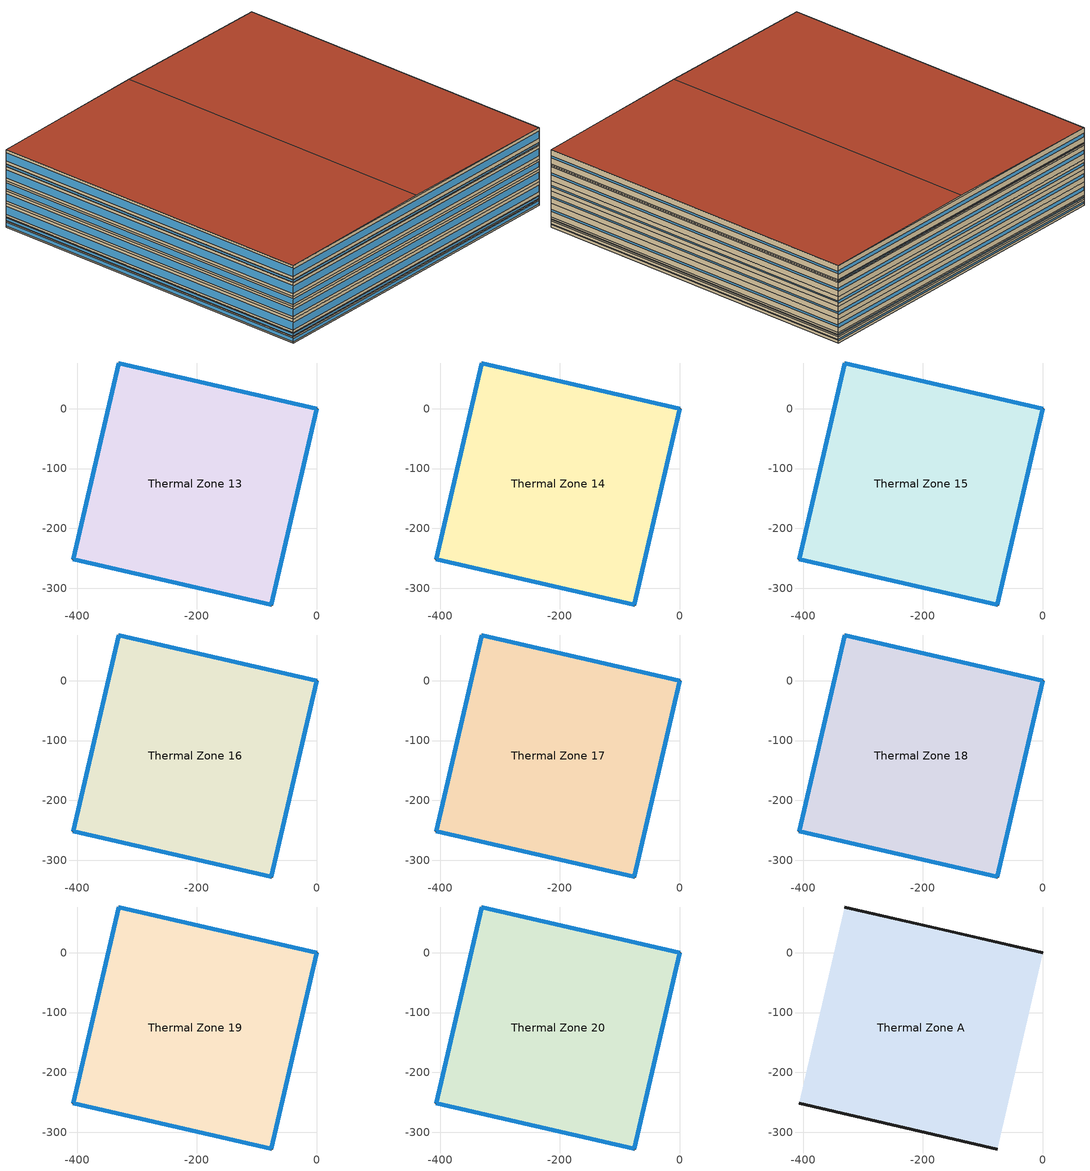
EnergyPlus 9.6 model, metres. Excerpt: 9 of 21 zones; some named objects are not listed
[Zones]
Thermal Zone 13
 floor to Thermal Zone 12 (Interior Floor): 0,0 -75.76,-328.14 -406.6,-251.76 -330.85,76.38 z126.13
 wall outside (Ext Wall): -406.6,-251.76 -75.76,-328.14 0,0 -330.85,76.38 -406.6,-251.76 z126.13:132.42
 window (Ext Window): -406.59,-251.76 -75.77,-328.14 z127.7:130.85; -0.01,0 -330.84,76.38 z128.52:130.03; -75.75,-328.13 0,-0.01 z128.87:129.68; -330.85,76.37 -406.6,-251.75 z127.45:131.1
Thermal Zone 14
 floor to Thermal Zone 13 (Interior Floor): 0,0 -75.76,-328.14 -406.6,-251.76 -330.85,76.38 z132.42
 wall outside (Ext Wall): -406.6,-251.76 -75.76,-328.14 0,0 -330.85,76.38 -406.6,-251.76 z132.42:136.54
 window (Ext Window): -406.59,-251.76 -75.77,-328.14 z133.45:135.51; -0.01,0 -330.84,76.38 z133.99:134.97; -75.75,-328.13 0,-0.01 z134.21:134.75; -330.85,76.37 -406.6,-251.75 z133.29:135.67
Thermal Zone 15
 floor to Thermal Zone 14 (Interior Floor): 0,0 -75.76,-328.14 -406.6,-251.76 -330.85,76.38 z136.54
 wall outside (Ext Wall): -406.6,-251.76 -75.76,-328.14 0,0 -330.85,76.38 -406.6,-251.76 z136.54:150.37
 window (Ext Window): -406.59,-251.76 -75.77,-328.14 z140:146.91; -0.01,0 -330.84,76.38 z141.8:145.11; -75.75,-328.13 0,-0.01 z142.56:144.35; -330.85,76.37 -406.6,-251.75 z139.44:147.47
Thermal Zone 16
 floor to Thermal Zone 15 (Interior Floor): 0,0 -75.76,-328.14 -406.6,-251.76 -330.85,76.38 z150.37
 wall outside (Ext Wall): -406.6,-251.76 -75.76,-328.14 0,0 -330.85,76.38 -406.6,-251.76 z150.37:163
 window (Ext Window): -406.59,-251.76 -75.77,-328.14 z153.53:159.84; -0.01,0 -330.84,76.38 z155.17:158.2; -75.75,-328.13 0,-0.01 z155.86:157.51; -330.85,76.37 -406.6,-251.75 z153.02:160.35
Thermal Zone 17
 floor to Thermal Zone 16 (Interior Floor): 0,0 -75.76,-328.14 -406.6,-251.76 -330.85,76.38 z163
 wall outside (Ext Wall): -406.6,-251.76 -75.76,-328.14 0,0 -330.85,76.38 -406.6,-251.76 z163:173.28
 window (Ext Window): -406.59,-251.76 -75.77,-328.14 z165.57:170.71; -0.01,0 -330.84,76.38 z166.91:169.37; -75.75,-328.13 0,-0.01 z167.47:168.81; -330.85,76.37 -406.6,-251.75 z165.16:171.12
Thermal Zone 18
 floor to Thermal Zone 17 (Interior Floor): 0,0 -75.76,-328.14 -406.6,-251.76 -330.85,76.38 z173.28
 wall outside (Ext Wall): -406.6,-251.76 -75.76,-328.14 0,0 -330.85,76.38 -406.6,-251.76 z173.28:187.52
 window (Ext Window): -406.59,-251.76 -75.77,-328.14 z176.84:183.96; -0.01,0 -330.84,76.38 z178.69:182.11; -75.75,-328.13 0,-0.01 z179.47:181.33; -330.85,76.37 -406.6,-251.75 z176.27:184.53
Thermal Zone 19
 floor to Thermal Zone 18 (Interior Floor): 0,0 -75.76,-328.14 -406.6,-251.76 -330.85,76.38 z187.52
 wall outside (Ext Wall): -406.6,-251.76 -75.76,-328.14 0,0 -330.85,76.38 -406.6,-251.76 z187.52:190.61
 window (Ext Window): -406.59,-251.76 -75.77,-328.14 z188.29:189.84; -0.01,0 -330.84,76.38 z188.69:189.44; -75.75,-328.13 0,-0.01 z188.86:189.27; -330.85,76.37 -406.6,-251.75 z188.17:189.96
Thermal Zone 20
 floor to Thermal Zone 19 (Interior Floor): 0,0 -75.76,-328.14 -406.6,-251.76 -330.85,76.38 z190.61
 wall outside (Ext Wall): -406.6,-251.76 -75.76,-328.14 0,0 -330.85,76.38 -406.6,-251.76 z190.61:205.05
 window (Ext Window): -406.59,-251.76 -75.77,-328.14 z194.22:201.44; -0.01,0 -330.84,76.38 z196.1:199.56; -75.75,-328.13 0,-0.01 z196.89:198.77; -330.85,76.37 -406.6,-251.75 z193.64:202.02
Thermal Zone A
 floor to Thermal Zone 20 (Interior Floor): 0,0 -75.76,-328.14 -406.6,-251.76 -330.85,76.38 z205.05
 wall outside (Ext Wall): -165.43,38.19,206.42 0,0,205.05 -330.85,76.38,205.05; -406.6,-251.76,205.05 -75.76,-328.14,205.05 -241.19,-289.95,206.42
 roof outside (Ext Roof): -165.43,38.19,206.42 -241.19,-289.95,206.42 -75.76,-328.14,205.05 0,0,205.05; -330.85,76.38,205.05 -406.6,-251.76,205.05 -241.19,-289.95,206.42 -165.43,38.19,206.42
[Building]
Building 1: North Axis {deg}=-0
[Site:Location]
Washington Dc Dulles IntL Ar: Latitude {deg}=38.98; Longitude {deg}=-77.47; Time Zone {hr}=-5; Elevation {m}=82
[SizingPeriod:DesignDay] Month=7; Day of Month=21; Day Type=SummerDesignDay; Daily Dry-Bulb Temperature Range {deltaC}=14.4; Dry-Bulb Temperature Range Modifier Type=DefaultMultipliers; Barometric Pressure {Pa}=86790; Wind Speed {m/s}=5; Wind Direction {deg}=340; Rain Indicator=No; Snow Indicator=No; Daylight Saving Time Indicator=No; Solar Model Indicator=ASHRAETau; ASHRAE Clear Sky Optical Depth for Beam Irradiance (taub)=0.339; ASHRAE Clear Sky Optical Depth for Diffuse Irradiance (taud)=2.366; Begin Environment Reset Mode=FullResetAtBeginEnvironment
Name | Maximum Dry-Bulb Temperature {C} | Humidity Condition Type | Wetbulb or DewPoint at Maximum Dry-Bulb {C} | Enthalpy at Maximum Dry-Bulb {J/kg}
SALT-LAKE-CITY-IAP Ann Clg .4% Condns DB=>MWB | 36.5 | Wetbulb | 17.1
SALT-LAKE-CITY-IAP Ann Clg .4% Condns DP=>MDB | 22.5 | Dewpoint | 15.6
SALT-LAKE-CITY-IAP Ann Clg .4% Condns Enth=>MDB | 30.8 | Enthalpy |  | 59300
SALT-LAKE-CITY-IAP Ann Clg .4% Condns WB=>MDB | 31.2 | Wetbulb | 19
[Material] Thermal Absorptance=0.9
Name | Roughness | Thickness m | Conductivity W/m-K | Density kg/m3 | Specific Heat J/kg-K | Solar Absorptance | Visible Absorptance
wall concrete | MediumRough | 0.398 | 0.5 | 2243 | 837 | 0.65 | 0.65
roof concrete | MediumRough | 0.401 | 0.5 | 2243 | 837 | 0.65 | 0.65
Wall Insulation [37] | MediumRough | 0.0681 | 0.0432 | 91 | 837 | 0.5 | 0.5
Roof Insulation [25] | MediumRough | 0.263 | 0.049 | 265 | 836.8 | 0.7 | 0.7
F16 Acoustic tile | MediumSmooth | 0.0191 | 0.06 | 368 | 590 | 0.3 | 0.3
M11 100mm lightweight concrete | MediumRough | 0.1016 | 0.53 | 1280 | 840 | 0.5 | 0.5
[Material:AirGap]
F05 Ceiling air space resistance: Thermal Resistance m2-K/W=0.18
[WindowMaterial:SimpleGlazingSystem]
Window Material Simple Glazing System: U-Factor W/m2-K=1.51; Solar Heat Gain Coefficient=0.25
[Construction]
Ext Roof: roof concrete, Roof Insulation [25]
Ext Wall: wall concrete, Wall Insulation [37]
Ext Window: Window Material Simple Glazing System
Interior Floor: F16 Acoustic tile, F05 Ceiling air space resistance, M11 100mm lightweight concrete
[Zone]
Thermal Zone 13: 193, 0, 0, 126.13, , 1, , , , , , Yes
Thermal Zone 14: 193, 0, 0, 132.42, , 1, , , , , , Yes
Thermal Zone 15: 193, 0, 0, 136.54, , 1, , , , , , Yes
Thermal Zone 16: 193, 0, 0, 150.37, , 1, , , , , , Yes
Thermal Zone 17: 193, 0, 0, 163, , 1, , , , , , Yes
Thermal Zone 18: 193, 0, 0, 173.28, , 1, , , , , , Yes
Thermal Zone 19: 193, 0, 0, 187.52, , 1, , , , , , Yes
Thermal Zone 20: 193, 0, 0, 190.61, , 1, , , , , , Yes
Thermal Zone A: 193, 0, 0, 205.05, , 1, , , , , , No
[ZoneControl:Thermostat] Temperature Difference Between Cutout And Setpoint deltaC=0
Name | Zone or ZoneList | Control Type Schedule | Control 1
Thermal Zone 13 Thermostat | Thermal Zone 13 | Thermal Zone 13 Thermostat Schedule | Thermostat Setpoint Dual Setpoint 13
Thermal Zone 14 Thermostat | Thermal Zone 14 | Thermal Zone 14 Thermostat Schedule | Thermostat Setpoint Dual Setpoint 14
Thermal Zone 15 Thermostat | Thermal Zone 15 | Thermal Zone 15 Thermostat Schedule | Thermostat Setpoint Dual Setpoint 15
Thermal Zone 16 Thermostat | Thermal Zone 16 | Thermal Zone 16 Thermostat Schedule | Thermostat Setpoint Dual Setpoint 16
Thermal Zone 17 Thermostat | Thermal Zone 17 | Thermal Zone 17 Thermostat Schedule | Thermostat Setpoint Dual Setpoint 17
Thermal Zone 18 Thermostat | Thermal Zone 18 | Thermal Zone 18 Thermostat Schedule | Thermostat Setpoint Dual Setpoint 18
Thermal Zone 19 Thermostat | Thermal Zone 19 | Thermal Zone 19 Thermostat Schedule | Thermostat Setpoint Dual Setpoint 19
Thermal Zone 20 Thermostat | Thermal Zone 20 | Thermal Zone 20 Thermostat Schedule | Thermostat Setpoint Dual Setpoint 20
[ThermostatSetpoint:DualSetpoint]
Name | Heating Setpoint Temperature Schedule | Cooling Setpoint Temperature Schedule
Thermostat Setpoint Dual Setpoint 13 | HtgSetp 13 | ClgSetp 13
Thermostat Setpoint Dual Setpoint 14 | HtgSetp 14 | ClgSetp 14
Thermostat Setpoint Dual Setpoint 15 | HtgSetp 15 | ClgSetp 15
Thermostat Setpoint Dual Setpoint 16 | HtgSetp 16 | ClgSetp 16
Thermostat Setpoint Dual Setpoint 17 | HtgSetp 17 | ClgSetp 17
Thermostat Setpoint Dual Setpoint 18 | HtgSetp 18 | ClgSetp 18
Thermostat Setpoint Dual Setpoint 19 | HtgSetp 19 | ClgSetp 19
Thermostat Setpoint Dual Setpoint 20 | HtgSetp 20 | ClgSetp 20
[Zone equipment]
Thermal Zone 13: VRF Zone Terminal 13
Thermal Zone 14: VRF Zone Terminal 14
Thermal Zone 15: VRF Zone Terminal 15
Thermal Zone 16: VRF Zone Terminal 16
Thermal Zone 17: VRF Zone Terminal 17
Thermal Zone 18: VRF Zone Terminal 18
Thermal Zone 19: VRF Zone Terminal 19
Thermal Zone 20: VRF Zone Terminal 20
[Sizing:Zone] Zone Cooling Design Supply Air Temperature Input Method=SupplyAirTemperature; Zone Cooling Design Supply Air Temperature C=13.8; Zone Cooling Design Supply Air Temperature Difference deltaC=11.11; Zone Heating Design Supply Air Temperature Input Method=SupplyAirTemperature; Zone Heating Design Supply Air Temperature C=47.1; Zone Heating Design Supply Air Temperature Difference deltaC=11.11; Zone Cooling Design Supply Air Humidity Ratio kgWater/kgDryAir=0.0085; Zone Heating Design Supply Air Humidity Ratio kgWater/kgDryAir=0.008; Cooling Design Air Flow Method=DesignDay; Cooling Design Air Flow Rate m3/s=0; Cooling Minimum Air Flow per Zone Floor Area m3/s-m2=0.000762; Cooling Minimum Air Flow m3/s=0; Cooling Minimum Air Flow Fraction=0; Heating Design Air Flow Method=DesignDay; Heating Design Air Flow Rate m3/s=0; Heating Maximum Air Flow per Zone Floor Area m3/s-m2=0.002032; Heating Maximum Air Flow m3/s=0.141576; Heating Maximum Air Flow Fraction=0.3; Account for Dedicated Outdoor Air System=No
Name | Design Specification Outdoor Air Object
Thermal Zone 13 | Ventilation 13
Thermal Zone 14 | Ventilation 14
Thermal Zone 15 | Ventilation 15
Thermal Zone 16 | Ventilation 16
Thermal Zone 17 | Ventilation 17
Thermal Zone 18 | Ventilation 18
Thermal Zone 19 | Ventilation 19
Thermal Zone 20 | Ventilation 20
[DesignSpecification:OutdoorAir] Outdoor Air Method=Sum; Outdoor Air Flow per Person m3/s-person=0; Outdoor Air Flow per Zone Floor Area m3/s-m2=0; Outdoor Air Flow per Zone m3/s=0; Outdoor Air Flow Air Changes per Hour 1/hr=2.56
Ventilation 13; Ventilation 14; Ventilation 15; Ventilation 16; Ventilation 17; Ventilation 18; Ventilation 19; Ventilation 20
[Schedule:Day:Interval]
HtgSetp Summer Design Day 13; HtgSetp Summer Design Day 14; HtgSetp Summer Design Day 15; HtgSetp Summer Design Day 16; HtgSetp Summer Design Day 17; HtgSetp Summer Design Day 18; HtgSetp Summer Design Day 19; HtgSetp Summer Design Day 20: No, 24:00, 15.6
HtgSetp Winter Design Day 13; HtgSetp Winter Design Day 14; HtgSetp Winter Design Day 15; HtgSetp Winter Design Day 16; HtgSetp Winter Design Day 17; HtgSetp Winter Design Day 18; HtgSetp Winter Design Day 19; HtgSetp Winter Design Day 20: No, 24:00, 21
ClgSetp Summer Design Day 13; ClgSetp Summer Design Day 14; ClgSetp Summer Design Day 15; ClgSetp Summer Design Day 16; ClgSetp Summer Design Day 17; ClgSetp Summer Design Day 18; ClgSetp Summer Design Day 19; ClgSetp Summer Design Day 20: No, 06:00, 26.7, 22:00, 24, 24:00, 26.7
ClgSetp Winter Design Day 13; ClgSetp Winter Design Day 14; ClgSetp Winter Design Day 15; ClgSetp Winter Design Day 16; ClgSetp Winter Design Day 17; ClgSetp Winter Design Day 18; ClgSetp Winter Design Day 19; ClgSetp Winter Design Day 20: No, 24:00, 26.7
ClgSetp Default Schedule 13; ClgSetp Default Schedule 14; ClgSetp Default Schedule 15; ClgSetp Default Schedule 16; ClgSetp Default Schedule 17; ClgSetp Default Schedule 18; ClgSetp Default Schedule 19; ClgSetp Default Schedule 20: Temperature 37, No, 01:00, 28.7, 02:00, 28.7, 03:00, 28.7, 04:00, 28.7, 05:00, 28.7, 06:00, 28.7, 07:00, 25.7, 08:00, 25.7, 09:00, 25.7, 10:00, 25.7, 11:00, 25.7, 12:00, 25.7, 13:00, 25.7, 14:00, 25.7, 15:00, 25.7, 16:00, 25.7, 17:00, 25.7, 18:00, 25.7, 19:00, 25.7, 20:00, 25.7, 21:00, 28.7, 22:00, 28.7, 23:00, 28.7, 24:00, 28.7
HtgSetp Default Schedule 13; HtgSetp Default Schedule 14; HtgSetp Default Schedule 15; HtgSetp Default Schedule 16; HtgSetp Default Schedule 17; HtgSetp Default Schedule 18; HtgSetp Default Schedule 19; HtgSetp Default Schedule 20: Temperature 36, No, 01:00, 22.2, 02:00, 22.2, 03:00, 22.2, 04:00, 22.2, 05:00, 22.2, 06:00, 22.2, 07:00, 19, 08:00, 19, 09:00, 19, 10:00, 19, 11:00, 19, 12:00, 19, 13:00, 19, 14:00, 19, 15:00, 19, 16:00, 19, 17:00, 19, 18:00, 19, 19:00, 19, 20:00, 19, 21:00, 22.2, 22:00, 22.2, 23:00, 22.2, 24:00, 22.2
[Schedule:Week:Daily]
HtgSetp 13 Week Rule - Jan1-Dec31: HtgSetp Default Schedule 13, HtgSetp Default Schedule 13, HtgSetp Default Schedule 13, HtgSetp Default Schedule 13, HtgSetp Default Schedule 13, HtgSetp Default Schedule 13, HtgSetp Default Schedule 13, HtgSetp Default Schedule 13, HtgSetp Summer Design Day 13, HtgSetp Winter Design Day 13, HtgSetp Default Schedule 13, HtgSetp Default Schedule 13
ClgSetp 13 Week Rule - Jan1-Dec31: ClgSetp Default Schedule 13, ClgSetp Default Schedule 13, ClgSetp Default Schedule 13, ClgSetp Default Schedule 13, ClgSetp Default Schedule 13, ClgSetp Default Schedule 13, ClgSetp Default Schedule 13, ClgSetp Default Schedule 13, ClgSetp Summer Design Day 13, ClgSetp Winter Design Day 13, ClgSetp Default Schedule 13, ClgSetp Default Schedule 13
HtgSetp 14 Week Rule - Jan1-Dec31: HtgSetp Default Schedule 14, HtgSetp Default Schedule 14, HtgSetp Default Schedule 14, HtgSetp Default Schedule 14, HtgSetp Default Schedule 14, HtgSetp Default Schedule 14, HtgSetp Default Schedule 14, HtgSetp Default Schedule 14, HtgSetp Summer Design Day 14, HtgSetp Winter Design Day 14, HtgSetp Default Schedule 14, HtgSetp Default Schedule 14
ClgSetp 14 Week Rule - Jan1-Dec31: ClgSetp Default Schedule 14, ClgSetp Default Schedule 14, ClgSetp Default Schedule 14, ClgSetp Default Schedule 14, ClgSetp Default Schedule 14, ClgSetp Default Schedule 14, ClgSetp Default Schedule 14, ClgSetp Default Schedule 14, ClgSetp Summer Design Day 14, ClgSetp Winter Design Day 14, ClgSetp Default Schedule 14, ClgSetp Default Schedule 14
HtgSetp 15 Week Rule - Jan1-Dec31: HtgSetp Default Schedule 15, HtgSetp Default Schedule 15, HtgSetp Default Schedule 15, HtgSetp Default Schedule 15, HtgSetp Default Schedule 15, HtgSetp Default Schedule 15, HtgSetp Default Schedule 15, HtgSetp Default Schedule 15, HtgSetp Summer Design Day 15, HtgSetp Winter Design Day 15, HtgSetp Default Schedule 15, HtgSetp Default Schedule 15
ClgSetp 15 Week Rule - Jan1-Dec31: ClgSetp Default Schedule 15, ClgSetp Default Schedule 15, ClgSetp Default Schedule 15, ClgSetp Default Schedule 15, ClgSetp Default Schedule 15, ClgSetp Default Schedule 15, ClgSetp Default Schedule 15, ClgSetp Default Schedule 15, ClgSetp Summer Design Day 15, ClgSetp Winter Design Day 15, ClgSetp Default Schedule 15, ClgSetp Default Schedule 15
HtgSetp 16 Week Rule - Jan1-Dec31: HtgSetp Default Schedule 16, HtgSetp Default Schedule 16, HtgSetp Default Schedule 16, HtgSetp Default Schedule 16, HtgSetp Default Schedule 16, HtgSetp Default Schedule 16, HtgSetp Default Schedule 16, HtgSetp Default Schedule 16, HtgSetp Summer Design Day 16, HtgSetp Winter Design Day 16, HtgSetp Default Schedule 16, HtgSetp Default Schedule 16
ClgSetp 16 Week Rule - Jan1-Dec31: ClgSetp Default Schedule 16, ClgSetp Default Schedule 16, ClgSetp Default Schedule 16, ClgSetp Default Schedule 16, ClgSetp Default Schedule 16, ClgSetp Default Schedule 16, ClgSetp Default Schedule 16, ClgSetp Default Schedule 16, ClgSetp Summer Design Day 16, ClgSetp Winter Design Day 16, ClgSetp Default Schedule 16, ClgSetp Default Schedule 16
HtgSetp 17 Week Rule - Jan1-Dec31: HtgSetp Default Schedule 17, HtgSetp Default Schedule 17, HtgSetp Default Schedule 17, HtgSetp Default Schedule 17, HtgSetp Default Schedule 17, HtgSetp Default Schedule 17, HtgSetp Default Schedule 17, HtgSetp Default Schedule 17, HtgSetp Summer Design Day 17, HtgSetp Winter Design Day 17, HtgSetp Default Schedule 17, HtgSetp Default Schedule 17
ClgSetp 17 Week Rule - Jan1-Dec31: ClgSetp Default Schedule 17, ClgSetp Default Schedule 17, ClgSetp Default Schedule 17, ClgSetp Default Schedule 17, ClgSetp Default Schedule 17, ClgSetp Default Schedule 17, ClgSetp Default Schedule 17, ClgSetp Default Schedule 17, ClgSetp Summer Design Day 17, ClgSetp Winter Design Day 17, ClgSetp Default Schedule 17, ClgSetp Default Schedule 17
HtgSetp 18 Week Rule - Jan1-Dec31: HtgSetp Default Schedule 18, HtgSetp Default Schedule 18, HtgSetp Default Schedule 18, HtgSetp Default Schedule 18, HtgSetp Default Schedule 18, HtgSetp Default Schedule 18, HtgSetp Default Schedule 18, HtgSetp Default Schedule 18, HtgSetp Summer Design Day 18, HtgSetp Winter Design Day 18, HtgSetp Default Schedule 18, HtgSetp Default Schedule 18
ClgSetp 18 Week Rule - Jan1-Dec31: ClgSetp Default Schedule 18, ClgSetp Default Schedule 18, ClgSetp Default Schedule 18, ClgSetp Default Schedule 18, ClgSetp Default Schedule 18, ClgSetp Default Schedule 18, ClgSetp Default Schedule 18, ClgSetp Default Schedule 18, ClgSetp Summer Design Day 18, ClgSetp Winter Design Day 18, ClgSetp Default Schedule 18, ClgSetp Default Schedule 18
HtgSetp 19 Week Rule - Jan1-Dec31: HtgSetp Default Schedule 19, HtgSetp Default Schedule 19, HtgSetp Default Schedule 19, HtgSetp Default Schedule 19, HtgSetp Default Schedule 19, HtgSetp Default Schedule 19, HtgSetp Default Schedule 19, HtgSetp Default Schedule 19, HtgSetp Summer Design Day 19, HtgSetp Winter Design Day 19, HtgSetp Default Schedule 19, HtgSetp Default Schedule 19
ClgSetp 19 Week Rule - Jan1-Dec31: ClgSetp Default Schedule 19, ClgSetp Default Schedule 19, ClgSetp Default Schedule 19, ClgSetp Default Schedule 19, ClgSetp Default Schedule 19, ClgSetp Default Schedule 19, ClgSetp Default Schedule 19, ClgSetp Default Schedule 19, ClgSetp Summer Design Day 19, ClgSetp Winter Design Day 19, ClgSetp Default Schedule 19, ClgSetp Default Schedule 19
HtgSetp 20 Week Rule - Jan1-Dec31: HtgSetp Default Schedule 20, HtgSetp Default Schedule 20, HtgSetp Default Schedule 20, HtgSetp Default Schedule 20, HtgSetp Default Schedule 20, HtgSetp Default Schedule 20, HtgSetp Default Schedule 20, HtgSetp Default Schedule 20, HtgSetp Summer Design Day 20, HtgSetp Winter Design Day 20, HtgSetp Default Schedule 20, HtgSetp Default Schedule 20
ClgSetp 20 Week Rule - Jan1-Dec31: ClgSetp Default Schedule 20, ClgSetp Default Schedule 20, ClgSetp Default Schedule 20, ClgSetp Default Schedule 20, ClgSetp Default Schedule 20, ClgSetp Default Schedule 20, ClgSetp Default Schedule 20, ClgSetp Default Schedule 20, ClgSetp Summer Design Day 20, ClgSetp Winter Design Day 20, ClgSetp Default Schedule 20, ClgSetp Default Schedule 20
[Schedule:Year]
HtgSetp 13: HtgSetp 13 Week Rule - Jan1-Dec31, 1, 1, 12, 31
ClgSetp 13: ClgSetp 13 Week Rule - Jan1-Dec31, 1, 1, 12, 31
HtgSetp 14: HtgSetp 14 Week Rule - Jan1-Dec31, 1, 1, 12, 31
ClgSetp 14: ClgSetp 14 Week Rule - Jan1-Dec31, 1, 1, 12, 31
HtgSetp 15: HtgSetp 15 Week Rule - Jan1-Dec31, 1, 1, 12, 31
ClgSetp 15: ClgSetp 15 Week Rule - Jan1-Dec31, 1, 1, 12, 31
HtgSetp 16: HtgSetp 16 Week Rule - Jan1-Dec31, 1, 1, 12, 31
ClgSetp 16: ClgSetp 16 Week Rule - Jan1-Dec31, 1, 1, 12, 31
HtgSetp 17: HtgSetp 17 Week Rule - Jan1-Dec31, 1, 1, 12, 31
ClgSetp 17: ClgSetp 17 Week Rule - Jan1-Dec31, 1, 1, 12, 31
HtgSetp 18: HtgSetp 18 Week Rule - Jan1-Dec31, 1, 1, 12, 31
ClgSetp 18: ClgSetp 18 Week Rule - Jan1-Dec31, 1, 1, 12, 31
HtgSetp 19: HtgSetp 19 Week Rule - Jan1-Dec31, 1, 1, 12, 31
ClgSetp 19: ClgSetp 19 Week Rule - Jan1-Dec31, 1, 1, 12, 31
HtgSetp 20: HtgSetp 20 Week Rule - Jan1-Dec31, 1, 1, 12, 31
ClgSetp 20: ClgSetp 20 Week Rule - Jan1-Dec31, 1, 1, 12, 31
[Schedule:Compact]
Thermal Zone 13 Thermostat Schedule; Thermal Zone 14 Thermostat Schedule; Thermal Zone 15 Thermostat Schedule; Thermal Zone 16 Thermostat Schedule; Thermal Zone 17 Thermostat Schedule; Thermal Zone 18 Thermostat Schedule; Thermal Zone 19 Thermostat Schedule; Thermal Zone 20 Thermostat Schedule: Through: 12/31, For: AllDays, Until: 24:00, 4
